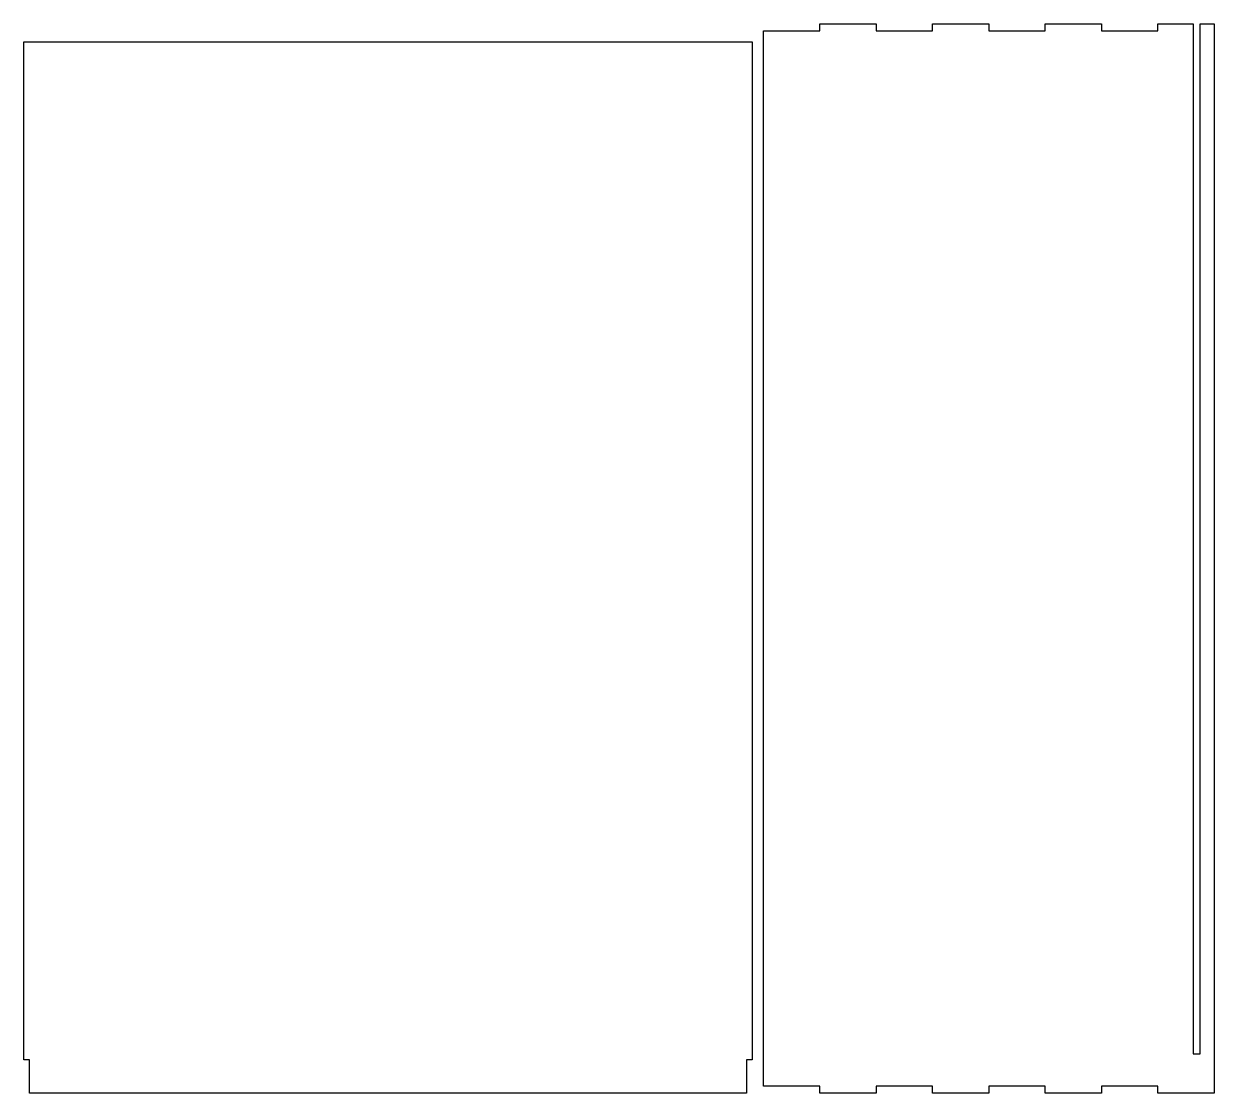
# Model space of a CAD drawing. Header units: millimetres. Extents: x 0 to 515, y 0 to 463.
import ezdxf

# ---------------------------------------------------------------- set-up
doc = ezdxf.new("R2010")
doc.units = ezdxf.units.MM
doc.layers.add('CORTE', color=1, linetype='CONTINUOUS')

msp = doc.modelspace()

# ---------------------------------------------------------------- linework, layer by layer
at = {"layer": 'CORTE'}
for p, q in [((320.2, 3), (320.2, 460)), ((320.2, 460), (344.58, 460)), ((344.58, 460), (344.58, 463)), ((344.58, 463), (368.95, 463)), ((368.95, 463), (368.95, 460)), ((368.95, 460), (393.32, 460)), ((393.32, 460), (393.32, 463)), ((393.32, 463), (417.7, 463)), ((417.7, 463), (417.7, 460)), ((417.7, 460), (442.08, 460)), ((442.08, 460), (442.08, 463)), ((442.08, 463), (466.45, 463)), ((466.45, 463), (466.45, 460)), ((466.45, 460), (490.82, 460)), ((490.82, 460), (490.82, 463)), ((490.82, 463), (506.1, 463)), ((506.1, 463), (506.1, 17)), ((509.2, 17), (509.2, 463)), ((509.2, 463), (515.2, 463)), ((515.2, 463), (515.2, 460)), ((515.2, 460), (515.2, 3)), ((0, 14.5), (0, 455.2)), ((0, 455.2), (315.2, 455.2)), ((315.2, 455.2), (315.2, 14.5)), ((506.1, 17), (509.2, 17)), ((2.4, 14.5), (0, 14.5)), ((2.4, 0), (2.4, 14.5)), ((315.2, 14.5), (312.8, 14.5)), ((312.8, 14.5), (312.8, 0)), ((312.8, 0), (2.4, 0)), ((344.58, 3), (320.2, 3)), ((344.58, 0), (344.58, 3)), ((368.95, 0), (344.58, 0)), ((393.32, 3), (368.95, 3)), ((368.95, 3), (368.95, 0)), ((393.32, 0), (393.32, 3)), ((417.7, 0), (393.32, 0)), ((442.08, 3), (417.7, 3)), ((417.7, 3), (417.7, 0)), ((442.08, 0), (442.08, 3)), ((466.45, 0), (442.08, 0)), ((490.82, 3), (466.45, 3)), ((466.45, 3), (466.45, 0)), ((490.82, 0), (490.82, 3)), ((515.2, 0), (490.82, 0)), ((515.2, 3), (515.2, 0))]:
    msp.add_line(p, q, dxfattribs=at)

doc.saveas('drawing.dxf')
